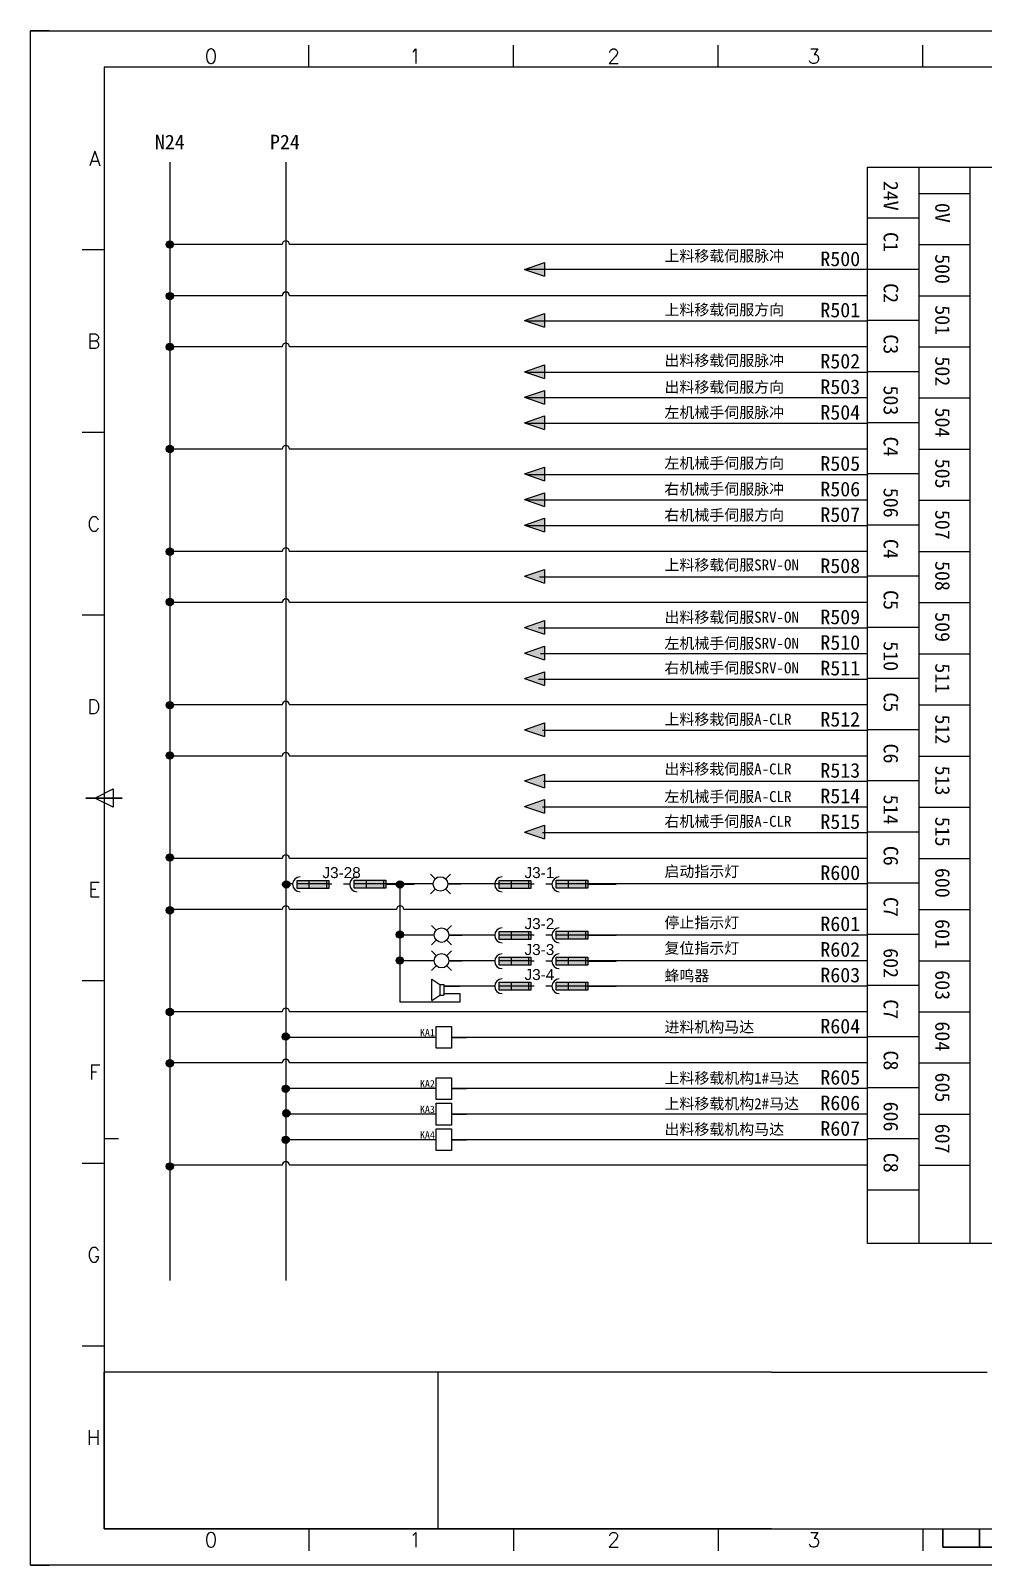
# Model space of a CAD drawing. Extents: x 2511 to 8703, y -745 to 3310.
# Drawn here: x 2807.2 to 2937.5, y -4.7 to 205.3 of the extents above; entities that cross this region are included whole.
import ezdxf
from ezdxf.enums import TextEntityAlignment as Align

# ---------------------------------------------------------------- set-up
doc = ezdxf.new("R2010")
doc.units = 0
doc.header["$MEASUREMENT"] = 0
for name, color, linetype in [('AE_BOR', 1, 'Continuous'), ('RED_1.5mm^2', 1, 'Continuous'), ('RED_14_THHN', 20, 'Continuous')]:
    doc.layers.add(name, color=color, linetype=linetype)
doc.styles.add('WD', font='romans.shx', dxfattribs={"bigfont": 'gbcbig.shx'})
doc.styles.add('样式 8', font='arial.ttf')

# ---------------------------------------------------------------- blocks, each defined once
blk = doc.blocks.new('gb_a2_a')
for p, q in [((584, 410), (25, 410)), ((25, 410), (25, 10)), ((25, 10), (584, 10))]:
    blk.add_line(p, q)
at = {"lineweight": 9, "ltscale": 0.1}
blk.add_line((25, 116.86), (29, 116.86), dxfattribs=at)
at = {"layer": 'AE_BOR', "lineweight": 30}
for p, q in [((10, 420), (4.93, 420)), ((4.93, 0), (10, 0))]:
    blk.add_line(p, q, dxfattribs=at)
at = {"layer": 'AE_BOR', "color": 1, "lineweight": 15}
for p, q in [((4.93, 420), (598.93, 420)), ((4.93, 0), (4.93, 420)), ((22.5, 210), (27.5, 212.5)), ((27.5, 207.5), (22.5, 210)), ((27.5, 212.5), (27.5, 207.5)), ((598.93, 0), (4.93, 0))]:
    blk.add_line(p, q, dxfattribs=at)
at = {"layer": 'AE_BOR'}
for p, q in [((81, 410), (81, 416)), ((137, 410), (137, 416)), ((193, 410), (193, 416)), ((249, 410), (249, 416)), ((25, 360), (19, 360)), ((25, 310), (19, 310)), ((25, 260), (19, 260)), ((25, 160), (19, 160)), ((25, 110), (19, 110)), ((25, 60), (19, 60)), ((81, 10), (81, 4)), ((137, 10), (137, 4)), ((193, 10), (193, 4)), ((249, 10), (249, 4))]:
    blk.add_line(p, q, dxfattribs=at)
at = {"layer": 'AE_BOR', "color": 2, "lineweight": 30}
for p, q in [((20, 210), (30, 210)), ((254.5, 5), (254.5, 10)), ((264.5, 5), (264.5, 10)), ((254.5, 5), (354.5, 5))]:
    blk.add_line(p, q, dxfattribs=at)
at = {"layer": 'AE_BOR', "style": 'WD'}
for s, p in [('0', (54.27, 411)), ('1', (110.12, 411)), ('2', (164.42, 411)), ('3', (219.22, 411)), ('0', (54.27, 5)), ('1', (110.12, 5)), ('2', (164.42, 5)), ('3', (219.22, 5))]:
    blk.add_text(s, height=4, dxfattribs=at).set_placement(p, align=Align.CENTER)
for s, p in [('A', (24, 385)), ('B', (24, 335)), ('C', (24, 285)), ('D', (24, 235)), ('E', (24, 185)), ('F', (24, 135)), ('G', (24, 85)), ('H', (24, 35))]:
    blk.add_text(s, height=4, dxfattribs=at).set_placement(p, align=Align.MIDDLE_RIGHT)
blk = doc.blocks.new('蜂鸣器')
at = {"linetype": 'ByBlock'}
for p, q in [((-1907.17, -795.53), (-1908.25, -796.26)), ((-1907.17, -795.53), (-1907.17, -798.41)), ((-1908.8, -796.48), (-1911.01, -796.48)), ((-1908.8, -797.46), (-1911.01, -797.46)), ((-1908.25, -796.26), (-1908.8, -796.26)), ((-1908.8, -797.68), (-1908.8, -796.26)), ((-1908.25, -797.68), (-1908.8, -797.68)), ((-1908.25, -797.68), (-1908.25, -796.26)), ((-1907.17, -798.41), (-1908.25, -797.68))]:
    blk.add_line(p, q, dxfattribs=at)
blk = doc.blocks.new('指示灯')
at = {"linetype": 'ByBlock'}
for p, q in [((-1854.25, -776.92), (-1856.06, -776.92)), ((-1854.62, -775.59), (-1853.97, -776.23)), ((-1851.9, -775.59), (-1852.54, -776.23)), ((-1852.26, -776.92), (-1850.45, -776.92)), ((-1854.62, -778.25), (-1853.97, -777.61)), ((-1851.9, -778.25), (-1852.54, -777.61))]:
    blk.add_line(p, q, dxfattribs=at)
blk.add_circle((-1853.26, -776.92), 0.992, dxfattribs=at)
blk = doc.blocks.new('交流接触器线圈')
at = {"linetype": 'ByBlock'}
for p, q in [((-1880.82, -781.77), (-1882.87, -781.77)), ((-1878.72, -781.77), (-1876.67, -781.77))]:
    blk.add_line(p, q, dxfattribs=at)
blk.add_lwpolyline([(-1880.82, -780.28), (-1878.72, -780.28), (-1878.72, -783.26), (-1880.82, -783.26)], close=True, dxfattribs=at)

msp = doc.modelspace()

# ---------------------------------------------------------------- hatches: boundary and pattern name
at = {"lineweight": 0}
h = msp.add_hatch(color=256, dxfattribs=at)
edge = h.paths.add_edge_path()
edge.add_arc((2826.26, 175.99), 0.5, 0, 360)
for points in [[(2877.51, 173.53), (2874.77, 172.59), (2877.51, 172.59)], [(2877.51, 172.59), (2874.77, 172.59), (2877.51, 171.66)], [(2877.51, 166.53), (2874.77, 165.59), (2877.51, 165.59)], [(2877.51, 165.59), (2874.77, 165.59), (2877.51, 164.66)], [(2877.51, 159.53), (2874.77, 158.59), (2877.51, 158.59)], [(2877.51, 158.59), (2874.77, 158.59), (2877.51, 157.66)], [(2877.51, 156.03), (2874.77, 155.09), (2877.51, 155.09)], [(2877.51, 155.09), (2874.77, 155.09), (2877.51, 154.16)], [(2877.51, 152.53), (2874.77, 151.59), (2877.51, 151.59)], [(2877.51, 151.59), (2874.77, 151.59), (2877.51, 150.66)], [(2877.51, 145.53), (2874.77, 144.59), (2877.51, 144.59)], [(2877.51, 144.59), (2874.77, 144.59), (2877.51, 143.66)], [(2877.51, 142.03), (2874.77, 141.09), (2877.51, 141.09)], [(2877.51, 141.09), (2874.77, 141.09), (2877.51, 140.16)], [(2877.51, 138.53), (2874.77, 137.59), (2877.51, 137.59)], [(2877.51, 137.59), (2874.77, 137.59), (2877.51, 136.66)], [(2877.51, 131.53), (2874.77, 130.59), (2877.51, 130.59)], [(2877.51, 130.59), (2874.77, 130.59), (2877.51, 129.66)], [(2877.51, 124.53), (2874.77, 123.59), (2877.51, 123.59)], [(2877.51, 123.59), (2874.77, 123.59), (2877.51, 122.66)], [(2877.51, 121.03), (2874.77, 120.09), (2877.51, 120.09)], [(2877.51, 120.09), (2874.77, 120.09), (2877.51, 119.16)], [(2877.51, 117.53), (2874.77, 116.59), (2877.51, 116.59)], [(2877.51, 116.59), (2874.77, 116.59), (2877.51, 115.66)], [(2877.51, 110.53), (2874.77, 109.59), (2877.51, 109.59)], [(2877.51, 109.59), (2874.77, 109.59), (2877.51, 108.66)], [(2877.51, 103.53), (2874.77, 102.59), (2877.51, 102.59)], [(2877.51, 102.59), (2874.77, 102.59), (2877.51, 101.66)], [(2877.51, 100.03), (2874.77, 99.09), (2877.51, 99.09)], [(2877.51, 99.09), (2874.77, 99.09), (2877.51, 98.16)], [(2877.51, 96.53), (2874.77, 95.59), (2877.51, 95.59)], [(2877.51, 95.59), (2874.77, 95.59), (2877.51, 94.66)]]:
    msp.add_hatch(color=256, dxfattribs=at).paths.add_polyline_path(points)
h = msp.add_hatch(color=256, dxfattribs=at)
edge = h.paths.add_edge_path()
edge.add_arc((2826.26, 168.94), 0.5, 0, 360)
h = msp.add_hatch(color=256, dxfattribs=at)
edge = h.paths.add_edge_path()
edge.add_arc((2826.26, 161.98), 0.5, 0, 360)
h = msp.add_hatch(color=256, dxfattribs=at)
edge = h.paths.add_edge_path()
edge.add_arc((2826.26, 148.01), 0.5, 0, 360)
h = msp.add_hatch(color=256, dxfattribs=at)
edge = h.paths.add_edge_path()
edge.add_arc((2826.26, 133.96), 0.5, 0, 360)
h = msp.add_hatch(color=256, dxfattribs=at)
edge = h.paths.add_edge_path()
edge.add_arc((2826.26, 127.07), 0.5, 0, 360)
h = msp.add_hatch(color=256, dxfattribs=at)
edge = h.paths.add_edge_path()
edge.add_arc((2826.26, 112.95), 0.5, 0, 360)
h = msp.add_hatch(color=256, dxfattribs=at)
edge = h.paths.add_edge_path()
edge.add_arc((2826.26, 106.06), 0.5, 0, 360)
h = msp.add_hatch(color=256, dxfattribs=at)
edge = h.paths.add_edge_path()
edge.add_arc((2826.26, 92.11), 0.5, 0, 360)
h = msp.add_hatch(color=256, dxfattribs=at)
edge = h.paths.add_edge_path()
edge.add_arc((2842.19, 88.43), 0.5, 0, 360)
h = msp.add_hatch(color=256, dxfattribs=at)
edge = h.paths.add_edge_path()
edge.add_arc((2857.74, 88.43), 0.5, 0, 360)
h = msp.add_hatch(color=256, dxfattribs=at)
edge = h.paths.add_edge_path()
edge.add_arc((2826.26, 84.88), 0.5, 0, 360)
h = msp.add_hatch(color=256, dxfattribs=at)
edge = h.paths.add_edge_path()
edge.add_arc((2857.71, 81.56), 0.5, 0, 360)
h = msp.add_hatch(color=256, dxfattribs=at)
edge = h.paths.add_edge_path()
edge.add_arc((2857.72, 78.01), 0.5, 0, 360)
h = msp.add_hatch(color=256, dxfattribs=at)
edge = h.paths.add_edge_path()
edge.add_arc((2826.26, 70.97), 0.5, 0, 360)
h = msp.add_hatch(color=256, dxfattribs=at)
edge = h.paths.add_edge_path()
edge.add_arc((2842.11, 67.6), 0.5, 0, 360)
h = msp.add_hatch(color=256, dxfattribs=at)
edge = h.paths.add_edge_path()
edge.add_arc((2826.26, 63.94), 0.5, 0, 360)
h = msp.add_hatch(color=256, dxfattribs=at)
edge = h.paths.add_edge_path()
edge.add_arc((2842.11, 60.47), 0.5, 0, 360)
h = msp.add_hatch(color=256, dxfattribs=at)
edge = h.paths.add_edge_path()
edge.add_arc((2842.2, 57.1), 0.5, 0, 360)
h = msp.add_hatch(color=256, dxfattribs=at)
edge = h.paths.add_edge_path()
edge.add_arc((2842.11, 53.49), 0.5, 0, 360)
h = msp.add_hatch(color=256, dxfattribs=at)
edge = h.paths.add_edge_path()
edge.add_arc((2826.26, 49.84), 0.5, 0, 360)
at = {"layer": 'RED_1.5mm^2'}
h = msp.add_hatch(dxfattribs=at)
h.set_pattern_fill('ANGLE', color=0, scale=0.343, angle=-90)
h.set_pattern_definition([(270, (4107.9088, -1027.2224), (2.395855, -4e-16), [1.74244, -0.653415]), (360, (4107.9088, -1027.2224), (6e-16, 2.395855), [1.74244, -0.653415])])
h.paths.add_polyline_path([(2847.99, 87.89), (2847.99, 88.98), (2843.66, 88.98), (2843.66, 87.89)])
h = msp.add_hatch(color=5, dxfattribs=at)
h.dxf.hatch_style = 1
h.paths.add_polyline_path([(2847.99, 87.89), (2847.99, 88.98), (2843.66, 88.98), (2843.66, 87.89)])
h = msp.add_hatch(dxfattribs=at)
h.set_pattern_fill('ANGLE', color=0, scale=0.343, angle=-90)
h.set_pattern_definition([(270, (4115.71, -1027.2192), (2.395855, -4e-16), [1.74244, -0.653415]), (360, (4115.71, -1027.2192), (6e-16, 2.395855), [1.74244, -0.653415])])
h.paths.add_polyline_path([(2855.79, 87.9), (2855.79, 88.99), (2851.47, 88.99), (2851.47, 87.9)])
h = msp.add_hatch(color=5, dxfattribs=at)
h.dxf.hatch_style = 1
h.paths.add_polyline_path([(2855.79, 87.9), (2855.79, 88.99), (2851.47, 88.99), (2851.47, 87.9)])
h = msp.add_hatch(dxfattribs=at)
h.set_pattern_fill('ANGLE', color=0, scale=0.343, angle=-90)
h.set_pattern_definition([(270, (4135.5508, -1027.2224), (2.395855, -4e-16), [1.74244, -0.653415]), (360, (4135.5508, -1027.2224), (6e-16, 2.395855), [1.74244, -0.653415])])
h.paths.add_polyline_path([(2875.63, 87.89), (2875.63, 88.98), (2871.31, 88.98), (2871.31, 87.89)])
h = msp.add_hatch(color=5, dxfattribs=at)
h.dxf.hatch_style = 1
h.paths.add_polyline_path([(2875.63, 87.89), (2875.63, 88.98), (2871.31, 88.98), (2871.31, 87.89)])
h = msp.add_hatch(dxfattribs=at)
h.set_pattern_fill('ANGLE', color=0, scale=0.343, angle=-90)
h.set_pattern_definition([(270, (4143.352, -1027.2192), (2.395855, -4e-16), [1.74244, -0.653415]), (360, (4143.352, -1027.2192), (6e-16, 2.395855), [1.74244, -0.653415])])
h.paths.add_polyline_path([(2883.43, 87.9), (2883.43, 88.99), (2879.11, 88.99), (2879.11, 87.9)])
h = msp.add_hatch(color=5, dxfattribs=at)
h.dxf.hatch_style = 1
h.paths.add_polyline_path([(2883.43, 87.9), (2883.43, 88.99), (2879.11, 88.99), (2879.11, 87.9)])
h = msp.add_hatch(dxfattribs=at)
h.set_pattern_fill('ANGLE', color=0, scale=0.343, angle=-90)
h.set_pattern_definition([(270, (4135.5508, -1034.2015), (2.395855, -4e-16), [1.74244, -0.653415]), (360, (4135.5508, -1034.2015), (6e-16, 2.395855), [1.74244, -0.653415])])
h.paths.add_polyline_path([(2875.63, 80.91), (2875.63, 82), (2871.31, 82), (2871.31, 80.91)])
h = msp.add_hatch(color=5, dxfattribs=at)
h.dxf.hatch_style = 1
h.paths.add_polyline_path([(2875.63, 80.91), (2875.63, 82), (2871.31, 82), (2871.31, 80.91)])
h = msp.add_hatch(dxfattribs=at)
h.set_pattern_fill('ANGLE', color=0, scale=0.343, angle=-90)
h.set_pattern_definition([(270, (4143.352, -1034.1983), (2.395855, -4e-16), [1.74244, -0.653415]), (360, (4143.352, -1034.1983), (6e-16, 2.395855), [1.74244, -0.653415])])
h.paths.add_polyline_path([(2883.43, 80.92), (2883.43, 82.01), (2879.11, 82.01), (2879.11, 80.92)])
h = msp.add_hatch(color=5, dxfattribs=at)
h.dxf.hatch_style = 1
h.paths.add_polyline_path([(2883.43, 80.92), (2883.43, 82.01), (2879.11, 82.01), (2879.11, 80.92)])
h = msp.add_hatch(dxfattribs=at)
h.set_pattern_fill('ANGLE', color=0, scale=0.343, angle=-90)
h.set_pattern_definition([(270, (4135.5508, -1037.75), (2.395855, -4e-16), [1.74244, -0.653415]), (360, (4135.5508, -1037.75), (6e-16, 2.395855), [1.74244, -0.653415])])
h.paths.add_polyline_path([(2875.63, 77.37), (2875.63, 78.45), (2871.31, 78.45), (2871.31, 77.37)])
h = msp.add_hatch(color=5, dxfattribs=at)
h.dxf.hatch_style = 1
h.paths.add_polyline_path([(2875.63, 77.37), (2875.63, 78.45), (2871.31, 78.45), (2871.31, 77.37)])
h = msp.add_hatch(dxfattribs=at)
h.set_pattern_fill('ANGLE', color=0, scale=0.343, angle=-90)
h.set_pattern_definition([(270, (4143.352, -1037.7468), (2.395855, -4e-16), [1.74244, -0.653415]), (360, (4143.352, -1037.7468), (6e-16, 2.395855), [1.74244, -0.653415])])
h.paths.add_polyline_path([(2883.43, 77.37), (2883.43, 78.46), (2879.11, 78.46), (2879.11, 77.37)])
h = msp.add_hatch(color=5, dxfattribs=at)
h.dxf.hatch_style = 1
h.paths.add_polyline_path([(2883.43, 77.37), (2883.43, 78.46), (2879.11, 78.46), (2879.11, 77.37)])
h = msp.add_hatch(dxfattribs=at)
h.set_pattern_fill('ANGLE', color=0, scale=0.343, angle=-90)
h.set_pattern_definition([(270, (4135.5508, -1041.1698), (2.395855, -4e-16), [1.74244, -0.653415]), (360, (4135.5508, -1041.1698), (6e-16, 2.395855), [1.74244, -0.653415])])
h.paths.add_polyline_path([(2875.63, 73.95), (2875.63, 75.03), (2871.31, 75.03), (2871.31, 73.95)])
h = msp.add_hatch(color=5, dxfattribs=at)
h.dxf.hatch_style = 1
h.paths.add_polyline_path([(2875.63, 73.95), (2875.63, 75.03), (2871.31, 75.03), (2871.31, 73.95)])
h = msp.add_hatch(dxfattribs=at)
h.set_pattern_fill('ANGLE', color=0, scale=0.343, angle=-90)
h.set_pattern_definition([(270, (4143.352, -1041.1665), (2.395855, -4e-16), [1.74244, -0.653415]), (360, (4143.352, -1041.1665), (6e-16, 2.395855), [1.74244, -0.653415])])
h.paths.add_polyline_path([(2883.43, 73.95), (2883.43, 75.04), (2879.11, 75.04), (2879.11, 73.95)])
h = msp.add_hatch(color=5, dxfattribs=at)
h.dxf.hatch_style = 1
h.paths.add_polyline_path([(2883.43, 73.95), (2883.43, 75.04), (2879.11, 75.04), (2879.11, 73.95)])

# ---------------------------------------------------------------- linework, layer by layer
at = {"lineweight": 0}
for p, q in [((2826.26, 187.26), (2826.26, 34.22)), ((2842.13, 187.26), (2842.13, 34.22)), ((2928.69, 186.59), (2928.69, 39.3)), ((2935.69, 186.59), (2935.69, 39.3)), ((2928.69, 182.99), (2935.69, 182.99)), ((2928.69, 179.59), (2921.69, 179.59)), ((2841.63, 175.99), (2826.26, 175.99)), ((2921.69, 175.99), (2842.63, 175.99)), ((2928.69, 175.99), (2935.69, 175.99)), ((2874.77, 172.59), (2877.51, 173.53)), ((2921.69, 172.59), (2874.77, 172.59)), ((2874.77, 172.59), (2877.51, 171.66)), ((2877.51, 173.53), (2877.51, 171.66)), ((2928.69, 172.59), (2921.69, 172.59)), ((2841.63, 168.99), (2826.26, 168.99)), ((2921.69, 168.99), (2842.63, 168.99)), ((2928.69, 168.99), (2935.69, 168.99)), ((2874.77, 165.59), (2877.51, 166.53)), ((2877.51, 166.53), (2877.51, 164.66)), ((2874.77, 165.59), (2877.51, 164.66)), ((2921.69, 165.49), (2875.05, 165.49)), ((2928.69, 165.59), (2921.69, 165.59)), ((2841.63, 161.99), (2826.26, 161.99)), ((2921.69, 161.99), (2842.63, 161.99)), ((2928.69, 161.99), (2935.69, 161.99)), ((2874.77, 158.59), (2877.51, 159.53)), ((2874.77, 158.59), (2877.51, 157.66)), ((2921.69, 158.49), (2875.05, 158.49)), ((2877.51, 159.53), (2877.51, 157.66)), ((2928.69, 158.59), (2921.69, 158.59)), ((2874.77, 155.09), (2877.51, 156.03)), ((2877.51, 156.03), (2877.51, 154.16)), ((2874.77, 155.09), (2877.51, 154.16)), ((2921.69, 154.99), (2875.07, 154.99)), ((2928.69, 154.99), (2935.69, 154.99)), ((2874.77, 151.59), (2877.51, 152.53)), ((2874.77, 151.59), (2877.51, 150.66)), ((2921.69, 151.49), (2874.88, 151.49)), ((2877.51, 152.53), (2877.51, 150.66)), ((2928.69, 151.59), (2921.69, 151.59)), ((2841.63, 147.99), (2826.26, 147.99)), ((2921.69, 147.99), (2842.63, 147.99)), ((2928.69, 147.99), (2935.69, 147.99)), ((2874.77, 144.59), (2877.51, 145.53)), ((2877.51, 145.53), (2877.51, 143.66)), ((2874.77, 144.59), (2877.51, 143.66)), ((2921.69, 144.49), (2875.09, 144.49)), ((2928.69, 144.59), (2921.69, 144.59)), ((2874.77, 141.09), (2877.51, 142.03)), ((2874.77, 141.09), (2877.51, 140.16)), ((2921.69, 140.99), (2875.09, 140.99)), ((2877.51, 142.03), (2877.51, 140.16)), ((2928.69, 140.99), (2935.69, 140.99)), ((2874.77, 137.59), (2877.51, 138.53)), ((2874.77, 137.59), (2877.51, 136.66)), ((2921.69, 137.49), (2875.09, 137.49)), ((2877.51, 138.53), (2877.51, 136.66)), ((2928.69, 137.59), (2921.69, 137.59)), ((2841.63, 133.99), (2826.26, 133.99)), ((2921.69, 133.99), (2842.63, 133.99)), ((2928.69, 133.99), (2935.69, 133.99)), ((2874.77, 130.59), (2877.51, 131.53)), ((2874.77, 130.59), (2877.51, 129.66)), ((2921.69, 130.49), (2876.82, 130.49)), ((2877.51, 131.53), (2877.51, 129.66)), ((2928.69, 130.59), (2921.69, 130.59)), ((2841.63, 126.99), (2826.26, 126.99)), ((2921.69, 126.99), (2842.63, 126.99)), ((2928.69, 126.99), (2935.69, 126.99)), ((2874.77, 123.59), (2877.51, 124.53)), ((2877.51, 124.53), (2877.51, 122.66)), ((2874.77, 123.59), (2877.51, 122.66)), ((2921.69, 123.49), (2876.69, 123.49)), ((2928.69, 123.59), (2921.69, 123.59)), ((2874.77, 120.09), (2877.51, 121.03)), ((2874.77, 120.09), (2877.51, 119.16)), ((2921.69, 119.99), (2876.96, 119.99)), ((2877.51, 121.03), (2877.51, 119.16)), ((2928.69, 119.99), (2935.69, 119.99)), ((2874.77, 116.59), (2877.51, 117.53)), ((2874.77, 116.59), (2877.51, 115.66)), ((2921.69, 116.49), (2876.69, 116.49)), ((2877.51, 117.53), (2877.51, 115.66)), ((2928.69, 116.59), (2921.69, 116.59)), ((2841.63, 112.99), (2826.26, 112.99)), ((2921.69, 112.99), (2842.63, 112.99)), ((2928.69, 112.99), (2935.69, 112.99)), ((2874.77, 109.59), (2877.51, 110.53)), ((2874.77, 109.59), (2877.51, 108.66)), ((2921.69, 109.49), (2877.21, 109.49)), ((2877.51, 110.53), (2877.51, 108.66)), ((2928.69, 109.59), (2921.69, 109.59)), ((2841.63, 105.99), (2826.26, 105.99)), ((2921.69, 105.99), (2842.63, 105.99)), ((2928.69, 105.99), (2935.69, 105.99)), ((2874.77, 102.59), (2877.51, 103.53)), ((2877.51, 103.53), (2877.51, 101.66)), ((2874.77, 102.59), (2877.51, 101.66)), ((2921.69, 102.49), (2877.38, 102.49)), ((2928.69, 102.59), (2921.69, 102.59)), ((2874.77, 99.09), (2877.51, 100.03)), ((2874.77, 99.09), (2877.51, 98.16)), ((2921.69, 98.99), (2877.24, 98.99)), ((2877.51, 100.03), (2877.51, 98.16)), ((2928.69, 98.99), (2935.69, 98.99)), ((2874.77, 95.59), (2877.51, 96.53)), ((2874.77, 95.59), (2877.51, 94.66)), ((2921.69, 95.49), (2877.24, 95.49)), ((2877.51, 96.53), (2877.51, 94.66)), ((2928.69, 95.59), (2921.69, 95.59)), ((2841.63, 91.99), (2826.26, 91.99)), ((2921.69, 91.99), (2842.63, 91.99)), ((2928.69, 91.99), (2935.69, 91.99)), ((2843.06, 88.49), (2841.7, 88.49)), ((2842.69, 88.49), (2842.13, 88.49)), ((2847.99, 88.49), (2843.66, 88.49)), ((2850.91, 88.49), (2850.86, 88.49)), ((2857.71, 88.49), (2851.47, 88.49)), ((2858.24, 88.49), (2857.68, 88.49)), ((2862.28, 88.49), (2857.71, 88.49)), ((2857.71, 88.49), (2857.71, 72.32)), ((2875.63, 88.49), (2864.27, 88.49)), ((2870.7, 88.49), (2864.27, 88.49)), ((2875.63, 88.49), (2871.31, 88.49)), ((2878.56, 88.49), (2878.5, 88.49)), ((2921.69, 88.49), (2879.11, 88.49)), ((2928.69, 88.59), (2921.69, 88.59)), ((2841.63, 84.99), (2826.26, 84.99)), ((2857.26, 84.99), (2842.63, 84.99)), ((2921.69, 84.99), (2858.26, 84.99)), ((2928.69, 84.99), (2935.69, 84.99)), ((2862.43, 81.49), (2857.71, 81.49)), ((2858.21, 81.49), (2857.71, 81.49)), ((2870.7, 81.49), (2864.42, 81.49)), ((2870.7, 81.49), (2864.42, 81.49)), ((2875.63, 81.49), (2871.31, 81.49)), ((2875.63, 81.49), (2871.31, 81.49)), ((2878.56, 81.49), (2878.5, 81.49)), ((2921.69, 81.49), (2879.11, 81.49)), ((2928.69, 81.59), (2921.69, 81.59)), ((2862.43, 77.99), (2857.71, 77.99)), ((2858.22, 78.02), (2857.89, 78.02)), ((2870.7, 77.99), (2864.42, 77.99)), ((2870.7, 77.99), (2864.42, 77.99)), ((2875.63, 77.99), (2871.31, 77.99)), ((2875.63, 77.99), (2871.31, 77.99)), ((2878.56, 77.99), (2878.5, 77.99)), ((2921.69, 77.99), (2879.11, 77.99)), ((2928.69, 77.99), (2935.69, 77.99)), ((2870.7, 74.49), (2863.72, 74.49)), ((2865.94, 73.51), (2865.94, 72.32)), ((2875.63, 74.49), (2871.31, 74.49)), ((2921.69, 74.49), (2879.11, 74.49)), ((2928.69, 74.59), (2921.69, 74.59)), ((2865.94, 72.32), (2857.71, 72.32)), ((2841.63, 70.99), (2826.26, 70.99)), ((2921.69, 70.99), (2842.63, 70.99)), ((2928.69, 70.99), (2935.69, 70.99)), ((2862.7, 67.49), (2842.13, 67.49)), ((2921.69, 67.49), (2864.8, 67.49)), ((2878.5, 67.49), (2864.8, 67.49)), ((2928.69, 67.59), (2921.69, 67.59)), ((2841.63, 63.99), (2826.26, 63.99)), ((2921.69, 63.99), (2842.63, 63.99)), ((2928.69, 63.99), (2935.69, 63.99)), ((2862.7, 60.49), (2842.13, 60.49)), ((2921.69, 60.49), (2864.8, 60.49)), ((2878.5, 60.49), (2864.8, 60.49)), ((2928.69, 60.59), (2921.69, 60.59)), ((2862.7, 56.99), (2842.13, 56.99)), ((2921.69, 56.99), (2864.8, 56.99)), ((2878.5, 56.99), (2864.8, 56.99)), ((2928.69, 56.99), (2935.69, 56.99)), ((2862.7, 53.49), (2842.13, 53.49)), ((2921.69, 53.49), (2864.8, 53.49)), ((2878.5, 53.49), (2864.8, 53.49)), ((2928.69, 53.59), (2921.69, 53.59)), ((2841.63, 49.99), (2826.26, 49.99)), ((2921.69, 49.99), (2842.63, 49.99)), ((2928.69, 49.99), (2935.69, 49.99)), ((2928.69, 46.59), (2921.69, 46.59))]:
    msp.add_line(p, q, dxfattribs=at)
at = {"color": 5}
for p, q in [((2848.44, 88.44), (2847.99, 88.44)), ((2850.86, 88.44), (2850.03, 88.44)), ((2876.08, 88.44), (2875.63, 88.44)), ((2878.5, 88.44), (2877.68, 88.44)), ((2876.08, 81.46), (2875.63, 81.46)), ((2878.5, 81.46), (2877.68, 81.46)), ((2876.08, 77.91), (2875.63, 77.91)), ((2878.5, 77.91), (2877.68, 77.91)), ((2876.08, 74.49), (2875.63, 74.49)), ((2878.5, 74.49), (2877.68, 74.49))]:
    msp.add_line(p, q, dxfattribs=at)
at = {"color": 0, "ltscale": 2}
for p, q in [((2817.26, 0.25), (2817.26, 21.7)), ((2908.57, 21.7), (2817.26, 21.7)), ((2908.57, 0.25), (2817.26, 0.25))]:
    msp.add_line(p, q, dxfattribs=at)
at = {"color": 0}
msp.add_line((2862.92, 21.7), (2862.92, 0.25), dxfattribs=at)
at = {"lineweight": 9, "ltscale": 0.1}
for p, q in [((2908.57, 21.7), (2938.03, 21.7)), ((2908.57, 0.25), (2938.03, 0.25)), ((2936.67, 0.25), (2936.67, 0.25)), ((2936.67, 0.25), (2936.67, 0.25))]:
    msp.add_line(p, q, dxfattribs=at)
at = {"lineweight": 0}
msp.add_lwpolyline([(2921.69, 186.59), (2999.69, 186.59), (2999.69, 39.3), (2921.69, 39.3)], close=True, dxfattribs=at)
at = {"color": 1}
for points in [[(2847.99, 88.98), (2847.99, 87.89), (2843.66, 87.89), (2843.66, 88.98)], [(2855.79, 88.99), (2855.79, 87.9), (2851.47, 87.9), (2851.47, 88.99)], [(2875.63, 88.98), (2875.63, 87.89), (2871.31, 87.89), (2871.31, 88.98)], [(2883.43, 88.99), (2883.43, 87.9), (2879.11, 87.9), (2879.11, 88.99)], [(2875.63, 82), (2875.63, 80.91), (2871.31, 80.91), (2871.31, 82)], [(2883.43, 82.01), (2883.43, 80.92), (2879.11, 80.92), (2879.11, 82.01)], [(2875.63, 78.45), (2875.63, 77.37), (2871.31, 77.37), (2871.31, 78.45)], [(2883.43, 78.46), (2883.43, 77.37), (2879.11, 77.37), (2879.11, 78.46)], [(2875.63, 75.03), (2875.63, 73.95), (2871.31, 73.95), (2871.31, 75.03)], [(2883.43, 75.04), (2883.43, 73.95), (2879.11, 73.95), (2879.11, 75.04)]]:
    msp.add_lwpolyline(points, close=True, dxfattribs=at)
at = {"lineweight": 0}
for centre in [(2826.26, 175.99), (2826.26, 168.94), (2826.26, 161.98), (2826.26, 148.01), (2826.26, 133.96), (2826.26, 127.07), (2826.26, 112.95), (2826.26, 106.06), (2826.26, 92.11), (2842.19, 88.43), (2857.74, 88.43), (2826.26, 84.88), (2857.71, 81.56), (2857.72, 78.01), (2826.26, 70.97), (2842.11, 67.6), (2826.26, 63.94), (2842.11, 60.47), (2842.2, 57.1), (2842.11, 53.49), (2826.26, 49.84)]:
    msp.add_circle(centre, 0.5, dxfattribs=at)
for centre, start in [((2842.13, 175.99), 0), ((2842.13, 168.99), 0), ((2842.13, 161.99), 0), ((2842.13, 147.99), 0), ((2842.13, 133.99), 0), ((2842.13, 126.99), 0), ((2842.13, 112.99), 0), ((2842.13, 105.99), 0), ((2842.13, 91.99), 360), ((2842.13, 84.99), 0), ((2857.76, 84.99), 0), ((2842.13, 70.99), 0), ((2842.13, 63.99), 0), ((2842.13, 49.99), 0)]:
    msp.add_arc(centre, 0.5, start, 180, dxfattribs=at)
at = {"color": 5}
for centre in [(2844.07, 88.44), (2851.87, 88.44), (2871.71, 88.44), (2879.52, 88.44), (2871.71, 81.46), (2879.52, 81.46), (2871.71, 77.91), (2879.52, 77.91), (2871.71, 74.49), (2879.52, 74.49)]:
    msp.add_arc(centre, 1.01, 90, 270, dxfattribs=at)
at = {"layer": 'RED_14_THHN', "color": 5}
for p, q in [((2855.79, 88.44), (2859.69, 88.44)), ((2883.43, 88.44), (2887.33, 88.44)), ((2883.43, 81.46), (2887.33, 81.46)), ((2883.43, 77.91), (2887.33, 77.91)), ((2883.43, 74.49), (2887.33, 74.49))]:
    msp.add_line(p, q, dxfattribs=at)

# ---------------------------------------------------------------- block references
at = {"xscale": 0.5, "yscale": 0.5, "zscale": 0.5}
msp.add_blockref('gb_a2_a', (2804.76, -4.75), dxfattribs=at)
at = {"linetype": 'ByBlock'}
for name, p in [('指示灯', (4716.53, 865.41)), ('指示灯', (4716.68, 858.41)), ('指示灯', (4716.68, 854.91)), ('交流接触器线圈', (4743.52, 849.26)), ('交流接触器线圈', (4743.52, 842.26)), ('交流接触器线圈', (4743.52, 838.76)), ('交流接触器线圈', (4743.52, 835.26))]:
    msp.add_blockref(name, p, dxfattribs=at)
at = {"linetype": 'ByBlock', "rotation": 180}
msp.add_blockref('蜂鸣器', (954.92, -722.97), dxfattribs=at)

# ---------------------------------------------------------------- texts
at = {"lineweight": 0, "attachment_point": 1}
for s, insert, char_height, width in [('{\\fSimSun|b0|i0|c134|p2;N24}', (2824.22, 191.02), 2, 14.6941), ('{\\fSimSun|b0|i0|c134|p2;P24}', (2839.96, 191.02), 2, 14.6941), ('{\\fSimSun|b0|i0|c134|p2;上料移载伺服脉冲}', (2893.91, 175.18), 1.5, 24.2309), ('{\\fSimSun|b0|i0|c134|p2;R500}', (2915.24, 175.03), 2, 2.4162), ('{\\fSimSun|b0|i0|c134|p2;上料移载伺服方向}', (2893.91, 167.81), 1.5, 24.2309), ('{\\fSimSun|b0|i0|c134|p2;R501}', (2915.24, 168.03), 2, 2.4162), ('{\\fSimSun|b0|i0|c134|p2;出料移载伺服脉冲}', (2893.91, 160.88), 1.5, 24.2309), ('{\\fSimSun|b0|i0|c134|p2;R502}', (2915.24, 161.03), 2, 2.4162), ('{\\fSimSun|b0|i0|c134|p2;R503}', (2915.24, 157.53), 2, 2.4162), ('{\\fSimSun|b0|i0|c134|p2;出料移载伺服方向}', (2893.91, 157.23), 1.5, 24.2309), ('{\\fSimSun|b0|i0|c134|p2;左机械手伺服脉冲}', (2893.91, 153.76), 1.5, 24.2309), ('{\\fSimSun|b0|i0|c134|p2;R504}', (2915.24, 154.03), 2, 2.4162), ('{\\fSimSun|b0|i0|c134|p2;左机械手伺服方向}', (2893.91, 146.83), 1.5, 24.2309), ('{\\fSimSun|b0|i0|c134|p2;R505}', (2915.24, 147.03), 2, 2.4162), ('{\\fSimSun|b0|i0|c134|p2;右机械手伺服脉冲}', (2893.91, 143.28), 1.5, 24.2309), ('{\\fSimSun|b0|i0|c134|p2;R506}', (2915.24, 143.53), 2, 2.4162), ('{\\fSimSun|b0|i0|c134|p2;右机械手伺服方向}', (2893.91, 139.72), 1.5, 24.2309), ('{\\fSimSun|b0|i0|c134|p2;R507}', (2915.24, 140.03), 2, 2.4162), ('{\\fSimSun|b0|i0|c134|p2;上料移载伺服SRV-ON}', (2893.91, 132.89), 1.5, 24.2309), ('{\\fSimSun|b0|i0|c134|p2;R508}', (2915.24, 133.03), 2, 2.4162), ('{\\fSimSun|b0|i0|c134|p2;R509}', (2915.24, 126.03), 2, 2.4162), ('{\\fSimSun|b0|i0|c134|p2;出料移载伺服SRV-ON}', (2893.91, 125.74), 1.5, 24.2309), ('{\\fSimSun|b0|i0|c134|p2;左机械手伺服SRV-ON}', (2893.91, 122.17), 1.5, 24.2309), ('{\\fSimSun|b0|i0|c134|p2;R510}', (2915.24, 122.53), 2, 2.4162), ('{\\fSimSun|b0|i0|c134|p2;右机械手伺服SRV-ON}', (2893.91, 118.81), 1.5, 24.2309), ('{\\fSimSun|b0|i0|c134|p2;R511}', (2915.24, 119.03), 2, 2.4162), ('{\\fSimSun|b0|i0|c134|p2;上料移栽伺服A-CLR}', (2893.91, 111.78), 1.5, 24.2309), ('{\\fSimSun|b0|i0|c134|p2;R512}', (2915.24, 112.03), 2, 2.4162), ('{\\fSimSun|b0|i0|c134|p2;出料移栽伺服A-CLR}', (2893.91, 104.98), 1.5, 24.2309), ('{\\fSimSun|b0|i0|c134|p2;R513}', (2915.24, 105.03), 2, 2.4162), ('{\\fSimSun|b0|i0|c134|p2;左机械手伺服A-CLR}', (2893.91, 101.2), 1.5, 24.2309), ('{\\fSimSun|b0|i0|c134|p2;R514}', (2915.24, 101.53), 2, 2.4162), ('{\\fSimSun|b0|i0|c134|p2;右机械手伺服A-CLR}', (2893.91, 97.81), 1.5, 24.2309), ('{\\fSimSun|b0|i0|c134|p2;R515}', (2915.24, 98.03), 2, 2.4162), ('{\\fSimSun|b0|i0|c134|p2;启动指示灯}', (2893.91, 90.96), 1.5, 24.2309), ('{\\fSimSun|b0|i0|c134|p2;R600}', (2915.24, 91.03), 2, 2.4162), ('{\\fSimSun|b0|i0|c134|p2;停止指示灯}', (2893.91, 83.96), 1.5, 24.2309), ('{\\fSimSun|b0|i0|c134|p2;R601}', (2915.24, 84.03), 2, 2.4162), ('{\\fSimSun|b0|i0|c134|p2;复位指示灯}', (2893.91, 80.46), 1.5, 24.2309), ('{\\fSimSun|b0|i0|c134|p2;R602}', (2915.24, 80.53), 2, 2.4162), ('{\\fSimSun|b0|i0|c134|p2;蜂鸣器}', (2893.91, 76.69), 1.5, 24.2309), ('{\\fSimSun|b0|i0|c134|p2;R603}', (2915.24, 77.03), 2, 2.4162), ('{\\fSimSun|b0|i0|c134|p2;进料机构马达}', (2893.91, 69.67), 1.5, 24.2309), ('{\\fSimSun|b0|i0|c134|p2;R604}', (2915.24, 70.03), 2, 2.4162), ('{\\fSimSun|b0|i0|c134|p2;KA1}', (2860.47, 68.65), 1, 1.3507), ('{\\fSimSun|b0|i0|c134|p2;R605}', (2915.24, 63.03), 2, 2.4162), ('{\\fSimSun|b0|i0|c134|p2;KA2}', (2860.47, 61.65), 1, 1.3507), ('{\\fSimSun|b0|i0|c134|p2;上料移载机构1#马达}', (2893.91, 62.67), 1.5, 24.2309), ('{\\fSimSun|b0|i0|c134|p2;上料移载机构2#马达}', (2893.91, 59.17), 1.5, 24.2309), ('{\\fSimSun|b0|i0|c134|p2;R606}', (2915.24, 59.53), 2, 2.4162), ('{\\fSimSun|b0|i0|c134|p2;KA3}', (2860.47, 58.15), 1, 1.3507), ('{\\fSimSun|b0|i0|c134|p2;KA4}', (2860.47, 54.65), 1, 1.3507), ('{\\fSimSun|b0|i0|c134|p2;出料移载机构马达}', (2893.91, 55.67), 1.5, 24.2309), ('{\\fSimSun|b0|i0|c134|p2;R607}', (2915.24, 56.03), 2, 2.4162)]:
    msp.add_mtext(s, dxfattribs=dict(at, insert=insert, char_height=char_height, width=width))
at = {"lineweight": 0, "char_height": 2, "width": 1.9629, "attachment_point": 1, "rotation": 270}
for s, insert in [('{\\fSimSun|b0|i0|c134|p2;24V}', (2925.89, 184.7)), ('{\\fSimSun|b0|i0|c134|p2;0V}', (2932.95, 181.68)), ('{\\fSimSun|b0|i0|c134|p2;C1}', (2925.89, 177.7)), ('{\\fSimSun|b0|i0|c134|p2;500}', (2932.95, 174.68)), ('{\\fSimSun|b0|i0|c134|p2;C2}', (2925.89, 170.7)), ('{\\fSimSun|b0|i0|c134|p2;501}', (2932.95, 167.68)), ('{\\fSimSun|b0|i0|c134|p2;C3}', (2925.89, 163.7)), ('{\\fSimSun|b0|i0|c134|p2;502}', (2932.95, 160.68)), ('{\\fSimSun|b0|i0|c134|p2;503}', (2925.89, 156.7)), ('{\\fSimSun|b0|i0|c134|p2;504}', (2932.95, 153.68)), ('{\\fSimSun|b0|i0|c134|p2;C4}', (2925.89, 149.7)), ('{\\fSimSun|b0|i0|c134|p2;505}', (2932.95, 146.68)), ('{\\fSimSun|b0|i0|c134|p2;506}', (2925.89, 142.7)), ('{\\fSimSun|b0|i0|c134|p2;507}', (2932.95, 139.68)), ('{\\fSimSun|b0|i0|c134|p2;C4}', (2925.89, 135.7)), ('{\\fSimSun|b0|i0|c134|p2;508}', (2932.95, 132.68)), ('{\\fSimSun|b0|i0|c134|p2;C5}', (2925.89, 128.7)), ('{\\fSimSun|b0|i0|c134|p2;509}', (2932.95, 125.68)), ('{\\fSimSun|b0|i0|c134|p2;510}', (2925.89, 121.7)), ('{\\fSimSun|b0|i0|c134|p2;511}', (2932.95, 118.68)), ('{\\fSimSun|b0|i0|c134|p2;C5}', (2925.89, 114.7)), ('{\\fSimSun|b0|i0|c134|p2;512}', (2932.95, 111.68)), ('{\\fSimSun|b0|i0|c134|p2;C6}', (2925.89, 107.7)), ('{\\fSimSun|b0|i0|c134|p2;513}', (2932.95, 104.68)), ('{\\fSimSun|b0|i0|c134|p2;514}', (2925.89, 100.7)), ('{\\fSimSun|b0|i0|c134|p2;515}', (2932.95, 97.68)), ('{\\fSimSun|b0|i0|c134|p2;C6}', (2925.89, 93.7)), ('{\\fSimSun|b0|i0|c134|p2;600}', (2932.95, 90.68)), ('{\\fSimSun|b0|i0|c134|p2;C7}', (2925.89, 86.7)), ('{\\fSimSun|b0|i0|c134|p2;601}', (2932.95, 83.68)), ('{\\fSimSun|b0|i0|c134|p2;602}', (2925.89, 79.7)), ('{\\fSimSun|b0|i0|c134|p2;603}', (2932.95, 76.68)), ('{\\fSimSun|b0|i0|c134|p2;C7}', (2925.89, 72.7)), ('{\\fSimSun|b0|i0|c134|p2;604}', (2932.95, 69.68)), ('{\\fSimSun|b0|i0|c134|p2;C8}', (2925.89, 65.7)), ('{\\fSimSun|b0|i0|c134|p2;605}', (2932.95, 62.68)), ('{\\fSimSun|b0|i0|c134|p2;606}', (2925.89, 58.7)), ('{\\fSimSun|b0|i0|c134|p2;607}', (2932.95, 55.68)), ('{\\fSimSun|b0|i0|c134|p2;C8}', (2925.89, 51.7))]:
    msp.add_mtext(s, dxfattribs=dict(at, insert=insert))
at = {"color": 2, "char_height": 1.5, "attachment_point": 1, "style": '样式 8'}
for s, insert in [('J3-28', (2847.13, 90.79)), ('J3-1', (2874.77, 90.79)), ('J3-2', (2874.77, 83.81)), ('J3-3', (2874.77, 80.26)), ('J3-4', (2874.77, 76.84))]:
    msp.add_mtext_dynamic_manual_height_columns(s, width=11.5248, gutter_width=12.5, heights=[0], dxfattribs=dict(at, insert=insert))

doc.saveas('drawing.dxf')
